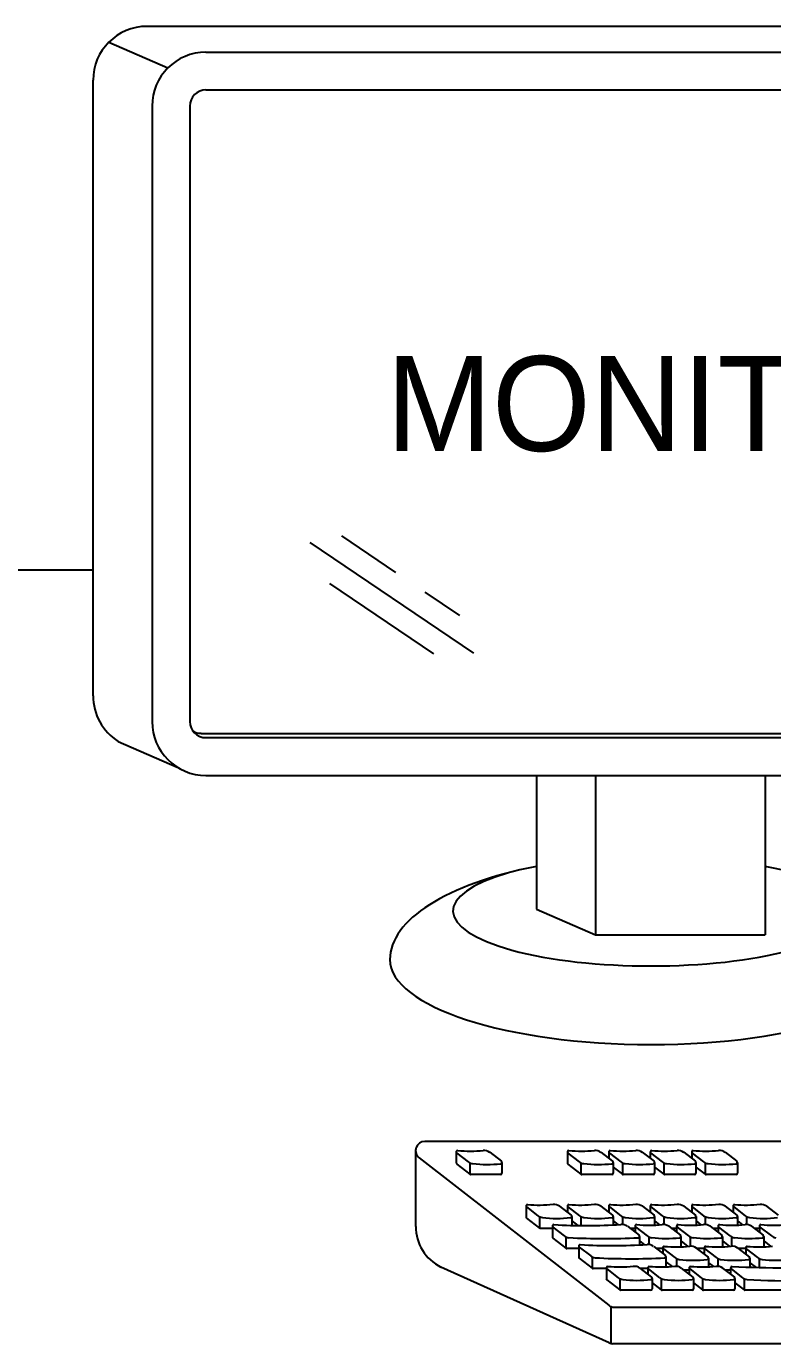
# Model space of a CAD drawing. Header units: millimetres. Extents: x 1282755 to 1285234, y -1758265 to -1757672.
# Drawn here: x 1283078.5 to 1283111.5, y -1757804.8 to -1757746.7 of the extents above; entities that cross this region are included whole.
import ezdxf
from ezdxf.enums import TextEntityAlignment as Align

# ---------------------------------------------------------------- set-up
doc = ezdxf.new("R2010")
doc.units = ezdxf.units.MM
doc.layers.add('EWire', color=7, linetype='Continuous')
doc.layers.add('MR', color=7, linetype='Continuous')
doc.styles.add('새굴림', font='NGULIM.TTF')

# ---------------------------------------------------------------- blocks, each defined once
blk = doc.blocks.new('CCMS SET(구성도)')
at = {"layer": 'MR', "linetype": 'Continuous'}
for p, q in [((261924.57, 267166.45), (261846.45, 267166.45)), ((261843.31, 267165.15), (261848.17, 267163.03)), ((261851.31, 267164.34), (261929.44, 267164.34)), ((261842, 267162.01), (261842, 267111.34)), ((261851.31, 267161.23), (261929.44, 267161.23)), ((261846.87, 267159.89), (261846.87, 267109.22)), ((261849.97, 267159.89), (261849.97, 267109.22)), ((261859.87, 267123.97), (261873.33, 267114.86)), ((261862.47, 267124.51), (261866.91, 267121.5)), ((261714.73, 267121.71), (261842, 267121.71)), ((261861.47, 267120.58), (261870.05, 267114.78)), ((261869.33, 267119.87), (261872.19, 267117.94)), ((261850.9, 267108.24), (261929.03, 267108.24)), ((261851.31, 267107.89), (261929.44, 267107.89)), ((261844.08, 267107.58), (261848.94, 267105.47)), ((261851.31, 267104.78), (261929.44, 267104.78)), ((261878.52, 267104.78), (261878.52, 267093.78)), ((261883.38, 267104.78), (261883.38, 267091.67)), ((261897.36, 267104.78), (261897.36, 267091.67)), ((261878.52, 267093.78), (261883.38, 267091.67)), ((261883.38, 267091.67), (261897.36, 267091.67)), ((261955.77, 267074.64), (261869.32, 267074.64)), ((261868.58, 267067.65), (261868.58, 267073.9)), ((261868.87, 267073.31), (261884.48, 267061.16)), ((261871.92, 267073.78), (261871.92, 267072.87)), ((261871.96, 267073.69), (261872.9, 267072.97)), ((261874.68, 267073.75), (261875.64, 267073.01)), ((261881.07, 267073.78), (261881.07, 267072.87)), ((261881.12, 267073.69), (261882.05, 267072.97)), ((261883.83, 267073.75), (261884.79, 267073.01)), ((261884.48, 267073.78), (261884.48, 267073.25)), ((261884.53, 267073.69), (261885.47, 267072.97)), ((261887.24, 267073.75), (261888.21, 267073.01)), ((261887.89, 267073.78), (261887.89, 267073.25)), ((261887.94, 267073.69), (261888.88, 267072.97)), ((261890.65, 267073.75), (261891.62, 267073.01)), ((261891.31, 267073.78), (261891.31, 267073.25)), ((261891.35, 267073.69), (261892.29, 267072.97)), ((261894.07, 267073.75), (261895.03, 267073.01)), ((261871.96, 267072.78), (261873.03, 267071.96)), ((261873.06, 267071.94), (261873.06, 267072.87)), ((261875.57, 267071.93), (261873.1, 267071.93)), ((261875.68, 267072.91), (261875.68, 267072.04)), ((261881.12, 267072.78), (261882.18, 267071.96)), ((261882.21, 267071.94), (261882.21, 267072.87)), ((261884.73, 267071.93), (261882.25, 267071.93)), ((261884.84, 267072.91), (261884.84, 267072.04)), ((261884.84, 267072.54), (261885.6, 267071.96)), ((261885.63, 267071.94), (261885.63, 267072.87)), ((261888.14, 267071.93), (261885.66, 267071.93)), ((261888.25, 267072.91), (261888.25, 267072.04)), ((261888.25, 267072.54), (261889.01, 267071.96)), ((261889.04, 267071.94), (261889.04, 267072.87)), ((261891.55, 267071.93), (261889.07, 267071.93)), ((261891.66, 267072.91), (261891.66, 267072.04)), ((261891.66, 267072.54), (261892.42, 267071.96)), ((261892.45, 267071.94), (261892.45, 267072.87)), ((261894.96, 267071.93), (261892.49, 267071.93)), ((261895.07, 267072.91), (261895.07, 267072.04)), ((261877.67, 267069.34), (261877.67, 267068.43)), ((261877.71, 267069.25), (261878.65, 267068.53)), ((261880.43, 267069.31), (261881.39, 267068.57)), ((261881.08, 267069.34), (261881.08, 267068.81)), ((261881.12, 267069.25), (261882.06, 267068.53)), ((261883.84, 267069.31), (261884.8, 267068.57)), ((261884.49, 267069.34), (261884.49, 267068.81)), ((261884.53, 267069.25), (261885.47, 267068.53)), ((261887.25, 267069.31), (261888.21, 267068.57)), ((261887.9, 267069.34), (261887.9, 267068.81)), ((261887.94, 267069.25), (261888.88, 267068.53)), ((261890.66, 267069.31), (261891.62, 267068.57)), ((261891.31, 267069.34), (261891.31, 267068.81)), ((261891.35, 267069.25), (261892.29, 267068.53)), ((261894.07, 267069.31), (261895.03, 267068.57)), ((261894.72, 267069.34), (261894.72, 267068.81)), ((261894.77, 267069.25), (261895.7, 267068.53)), ((261897.48, 267069.31), (261898.44, 267068.57)), ((261877.71, 267068.34), (261878.78, 267067.52)), ((261878.81, 267067.5), (261878.81, 267068.43)), ((261879.84, 267067.69), (261879.84, 267066.78)), ((261879.88, 267067.6), (261880.82, 267066.87)), ((261881.43, 267068.47), (261881.43, 267067.74)), ((261881.43, 267068.1), (261881.92, 267067.73)), ((261882.22, 267067.72), (261882.22, 267068.43)), ((261884.84, 267068.47), (261884.84, 267067.76)), ((261884.84, 267068.1), (261885.24, 267067.8)), ((261885.63, 267067.81), (261885.63, 267068.43)), ((261886.01, 267067.66), (261886.97, 267066.92)), ((261886.66, 267067.69), (261886.66, 267067.16)), ((261886.7, 267067.6), (261887.64, 267066.87)), ((261888.25, 267068.47), (261888.25, 267067.76)), ((261888.25, 267068.1), (261888.66, 267067.79)), ((261889.04, 267067.81), (261889.04, 267068.43)), ((261889.42, 267067.66), (261890.38, 267066.92)), ((261890.07, 267067.69), (261890.07, 267067.16)), ((261890.11, 267067.6), (261891.05, 267066.87)), ((261891.67, 267068.47), (261891.67, 267067.76)), ((261891.67, 267068.1), (261892.07, 267067.79)), ((261892.45, 267067.81), (261892.45, 267068.43)), ((261892.83, 267067.66), (261893.79, 267066.92)), ((261893.48, 267067.69), (261893.48, 267067.16)), ((261893.52, 267067.6), (261894.46, 267066.87)), ((261895.08, 267068.47), (261895.08, 267067.76)), ((261895.08, 267068.1), (261895.48, 267067.79)), ((261895.86, 267067.81), (261895.86, 267068.43)), ((261896.24, 267067.66), (261897.2, 267066.92)), ((261896.89, 267067.69), (261896.89, 267067.16)), ((261896.93, 267067.6), (261897.87, 267066.87)), ((261879.84, 267067.49), (261878.85, 267067.49)), ((261879.88, 267066.69), (261880.95, 267065.86)), ((261880.98, 267065.85), (261880.98, 267066.78)), ((261886.66, 267067.49), (261886.22, 267067.49)), ((261887.01, 267066.82), (261887.01, 267066.12)), ((261887.8, 267066.16), (261887.8, 267066.78)), ((261890.07, 267067.49), (261889.63, 267067.49)), ((261890.42, 267066.82), (261890.42, 267065.96)), ((261891.21, 267066.02), (261891.21, 267066.78)), ((261893.48, 267067.49), (261893.04, 267067.49)), ((261893.84, 267066.82), (261893.84, 267065.96)), ((261894.62, 267066.02), (261894.62, 267066.78)), ((261896.89, 267067.49), (261896.45, 267067.49)), ((261897.25, 267066.82), (261897.25, 267065.96)), ((261882.01, 267065.84), (261881.02, 267065.84)), ((261882.01, 267066.03), (261882.01, 267065.12)), ((261882.05, 267065.94), (261882.99, 267065.22)), ((261887.01, 267066.45), (261887.41, 267066.14)), ((261888.18, 267066), (261889.14, 267065.26)), ((261888.93, 267065.84), (261888.39, 267065.84)), ((261888.93, 267065.89), (261888.93, 267065.42)), ((261888.98, 267065.81), (261889.92, 267065.08)), ((261890.42, 267066.45), (261891, 267066)), ((261891.69, 267065.87), (261892.66, 267065.12)), ((261892.34, 267065.84), (261891.73, 267065.84)), ((261892.34, 267065.89), (261892.34, 267065.36)), ((261892.39, 267065.81), (261893.33, 267065.08)), ((261893.84, 267066.45), (261894.41, 267066)), ((261895.1, 267065.87), (261896.07, 267065.12)), ((261895.76, 267065.84), (261895.14, 267065.84)), ((261895.76, 267065.89), (261895.76, 267065.36)), ((261895.8, 267065.81), (261896.74, 267065.08)), ((261897.25, 267066.45), (261897.82, 267066)), ((261870.65, 267064.31), (261884.52, 267058.08)), ((261882.05, 267065.03), (261883.12, 267064.21)), ((261883.15, 267064.19), (261883.15, 267065.13)), ((261889.18, 267065.16), (261889.18, 267064.31)), ((261889.18, 267064.74), (261889.69, 267064.34)), ((261890.08, 267064.36), (261890.08, 267064.99)), ((261892.7, 267065.03), (261892.7, 267064.31)), ((261892.7, 267064.66), (261893.11, 267064.34)), ((261893.49, 267064.36), (261893.49, 267064.99)), ((261896.11, 267065.03), (261896.11, 267064.29)), ((261896.11, 267064.66), (261896.61, 267064.27)), ((261896.9, 267064.26), (261896.9, 267064.99)), ((261884.28, 267064.19), (261883.19, 267064.19)), ((261884.28, 267064.24), (261884.28, 267063.33)), ((261884.32, 267064.15), (261885.26, 267063.43)), ((261884.32, 267063.24), (261885.39, 267062.42)), ((261885.42, 267062.4), (261885.42, 267063.33)), ((261887.04, 267064.21), (261888, 267063.47)), ((261887.69, 267064.19), (261887.08, 267064.19)), ((261887.69, 267064.24), (261887.69, 267063.71)), ((261887.73, 267064.15), (261888.67, 267063.43)), ((261888.05, 267063.37), (261888.05, 267062.51)), ((261888.83, 267062.4), (261888.83, 267063.33)), ((261890.45, 267064.21), (261891.41, 267063.47)), ((261891.1, 267064.05), (261890.67, 267064.05)), ((261891.1, 267064.24), (261891.1, 267063.71)), ((261891.15, 267064.15), (261892.09, 267063.43)), ((261891.46, 267063.37), (261891.46, 267062.51)), ((261892.24, 267062.4), (261892.24, 267063.33)), ((261893.86, 267064.21), (261894.83, 267063.47)), ((261894.51, 267064.05), (261894.08, 267064.05)), ((261894.51, 267064.24), (261894.51, 267063.71)), ((261894.56, 267064.15), (261895.5, 267063.43)), ((261894.87, 267063.37), (261894.87, 267062.51)), ((261895.66, 267062.4), (261895.66, 267063.33)), ((261887.93, 267062.39), (261885.46, 267062.39)), ((261888.05, 267063), (261888.8, 267062.42)), ((261891.35, 267062.39), (261888.87, 267062.39)), ((261891.46, 267063), (261892.21, 267062.42)), ((261894.76, 267062.39), (261892.28, 267062.39)), ((261894.87, 267063), (261895.63, 267062.42)), ((261904.99, 267062.39), (261895.69, 267062.39)), ((261884.68, 267058.02), (261884.69, 267061.04)), ((261884.92, 267061), (261973.62, 267061)), ((261884.85, 267058), (261973.56, 267058))]:
    blk.add_line(p, q, dxfattribs=at)
for centre, radius, start, end in [((261846.45, 267162.01), 4.44, 90, 180), ((261851.31, 267159.89), 4.44, 90, 180), ((261851.31, 267159.89), 1.33, 90, 180), ((261846.45, 267111.34), 4.44, 180, 237.7529), ((261851.31, 267109.22), 4.44, 180, 270), ((261851.31, 267109.22), 1.33, 180, 270), ((261850.9, 267109.58), 1.33, 240.6135, 270), ((261869.32, 267073.9), 0.745, 90, 232.3289), ((261872.03, 267073.78), 0.112, 84.2774, 232.3289), ((261873.04, 267083.84), 9.99, 264.2774, 276.3364), ((261873.36, 267073.56), 0.745, 232.3289, 263.1623), ((261874.22, 267073.16), 0.745, 52.3289, 96.3364), ((261875.57, 267072.92), 0.112, 276.4784, 52.3289), ((261881.18, 267073.78), 0.112, 84.2774, 232.3289), ((261882.19, 267083.84), 9.99, 264.2774, 276.3364), ((261882.51, 267073.56), 0.745, 232.3289, 263.1623), ((261883.38, 267073.16), 0.745, 52.3289, 96.3364), ((261884.59, 267073.78), 0.112, 84.2774, 232.3289), ((261885.6, 267083.84), 9.99, 264.2774, 276.3364), ((261884.73, 267072.92), 0.112, 276.4784, 52.3289), ((261885.92, 267073.56), 0.745, 232.3289, 263.1623), ((261886.79, 267073.16), 0.745, 52.3289, 96.3364), ((261888.01, 267073.78), 0.112, 84.2774, 232.3289), ((261889.01, 267083.84), 9.99, 264.2774, 276.3364), ((261888.14, 267072.92), 0.112, 276.4784, 52.3289), ((261889.33, 267073.56), 0.745, 232.3289, 263.1623), ((261890.2, 267073.16), 0.745, 52.3289, 96.3364), ((261891.42, 267073.78), 0.112, 84.2774, 232.3289), ((261892.42, 267083.84), 9.99, 264.2774, 276.3364), ((261891.55, 267072.92), 0.112, 276.4784, 52.3289), ((261892.74, 267073.56), 0.745, 232.3289, 263.1623), ((261893.61, 267073.16), 0.745, 52.3289, 96.3364), ((261894.96, 267072.92), 0.112, 276.4784, 52.3289), ((261872.03, 267072.87), 0.112, 180, 232.3289), ((261873.1, 267072.04), 0.112, 232.3289, 270), ((261874.46, 267082.74), 9.99, 263.1623, 276.4784), ((261875.57, 267072.04), 0.112, 270, 0), ((261881.18, 267072.87), 0.112, 180, 232.3289), ((261882.25, 267072.04), 0.112, 232.3289, 270), ((261883.61, 267082.74), 9.99, 263.1623, 276.4784), ((261884.73, 267072.04), 0.112, 270, 0), ((261885.66, 267072.04), 0.112, 232.3289, 270), ((261887.02, 267082.74), 9.99, 263.1623, 276.4784), ((261888.14, 267072.04), 0.112, 270, 0), ((261889.07, 267072.04), 0.112, 232.3289, 270), ((261890.43, 267082.74), 9.99, 263.1623, 276.4784), ((261891.55, 267072.04), 0.112, 270, 0), ((261892.49, 267072.04), 0.112, 232.3289, 270), ((261893.85, 267082.74), 9.99, 263.1623, 276.4784), ((261894.96, 267072.04), 0.112, 270, 0), ((261877.78, 267069.34), 0.112, 84.2774, 232.3289), ((261878.79, 267079.4), 9.99, 264.2774, 276.3364), ((261879.97, 267068.72), 0.745, 52.3289, 96.3364), ((261881.19, 267069.34), 0.112, 84.2774, 232.3289), ((261882.2, 267079.4), 9.99, 264.2774, 276.3364), ((261883.38, 267068.72), 0.745, 52.3289, 96.3364), ((261884.6, 267069.34), 0.112, 84.2774, 232.3289), ((261885.61, 267079.4), 9.99, 264.2774, 276.3364), ((261886.79, 267068.72), 0.745, 52.3289, 96.3364), ((261888.01, 267069.34), 0.112, 84.2774, 232.3289), ((261889.02, 267079.4), 9.99, 264.2774, 276.3364), ((261890.2, 267068.72), 0.745, 52.3289, 96.3364), ((261891.42, 267069.34), 0.112, 84.2774, 232.3289), ((261892.43, 267079.4), 9.99, 264.2774, 276.3364), ((261893.62, 267068.72), 0.745, 52.3289, 96.3364), ((261894.83, 267069.34), 0.112, 84.2774, 232.3289), ((261895.84, 267079.4), 9.99, 264.2774, 276.3364), ((261897.03, 267068.72), 0.745, 52.3289, 96.3364), ((261872.31, 267067.65), 3.73, 180, 243.7008), ((261877.78, 267068.43), 0.112, 180, 232.3289), ((261879.1, 267069.12), 0.745, 232.3289, 263.1623), ((261880.21, 267078.3), 9.99, 263.1623, 276.4784), ((261879.95, 267067.69), 0.112, 84.2774, 232.3289), ((261882.62, 267112.98), 45.26, 266.6267, 273.6071), ((261881.32, 267068.48), 0.112, 276.4784, 52.3289), ((261882.52, 267069.12), 0.745, 232.3289, 263.1623), ((261883.62, 267078.3), 9.99, 263.1623, 276.4784), ((261884.73, 267068.48), 0.112, 276.4784, 52.3289), ((261885.93, 267069.12), 0.745, 232.3289, 263.1623), ((261885.55, 267067.07), 0.745, 52.3289, 96.3364), ((261887.03, 267078.3), 9.99, 263.1623, 276.4784), ((261886.77, 267067.69), 0.112, 84.2774, 232.3289), ((261887.78, 267077.74), 9.99, 264.2774, 276.3364), ((261888.14, 267068.48), 0.112, 276.4784, 52.3289), ((261889.34, 267069.12), 0.745, 232.3289, 263.1623), ((261888.96, 267067.07), 0.745, 52.3289, 96.3364), ((261890.44, 267078.3), 9.99, 263.1623, 276.4784), ((261890.18, 267067.69), 0.112, 84.2774, 232.3289), ((261891.19, 267077.74), 9.99, 264.2774, 276.3364), ((261891.55, 267068.48), 0.112, 276.4784, 52.3289), ((261892.75, 267069.12), 0.745, 232.3289, 263.1623), ((261892.37, 267067.07), 0.745, 52.3289, 96.3364), ((261893.85, 267078.3), 9.99, 263.1623, 276.4784), ((261893.59, 267067.69), 0.112, 84.2774, 232.3289), ((261894.6, 267077.74), 9.99, 264.2774, 276.3364), ((261894.97, 267068.48), 0.112, 276.4784, 52.3289), ((261896.16, 267069.12), 0.745, 232.3289, 263.1623), ((261895.79, 267067.07), 0.745, 52.3289, 96.3364), ((261897.26, 267078.3), 9.99, 263.1623, 276.4784), ((261897, 267067.69), 0.112, 84.2774, 232.3289), ((261898.01, 267077.74), 9.99, 264.2774, 276.3364), ((261878.85, 267067.61), 0.112, 232.3289, 270), ((261879.95, 267066.78), 0.112, 180, 232.3289), ((261881.27, 267067.46), 0.745, 232.3289, 263.1623), ((261884.12, 267121.43), 54.78, 266.93, 272.9246), ((261886.9, 267066.83), 0.112, 276.4784, 52.3289), ((261888.1, 267067.46), 0.745, 232.3289, 263.1623), ((261889.2, 267076.65), 9.99, 263.1623, 276.4784), ((261890.31, 267066.83), 0.112, 276.4784, 52.3289), ((261891.51, 267067.46), 0.745, 232.3289, 263.1623), ((261892.61, 267076.65), 9.99, 263.1623, 276.4784), ((261893.72, 267066.83), 0.112, 276.4784, 52.3289), ((261894.92, 267067.46), 0.745, 232.3289, 263.1623), ((261896.02, 267076.65), 9.99, 263.1623, 276.4784), ((261897.13, 267066.83), 0.112, 276.4784, 52.3289), ((261898.33, 267067.46), 0.745, 232.3289, 263.1623), ((261881.02, 267065.95), 0.112, 232.3289, 270), ((261882.12, 267066.03), 0.112, 84.2774, 232.3289), ((261884.79, 267111.33), 45.26, 266.6267, 273.6071), ((261887.72, 267065.41), 0.745, 52.3289, 96.3364), ((261889.04, 267065.89), 0.112, 84.2774, 232.3289), ((261890.05, 267075.95), 9.99, 264.2774, 276.3364), ((261891.24, 267065.28), 0.745, 52.3289, 96.3364), ((261892.46, 267065.89), 0.112, 84.2774, 232.3289), ((261893.46, 267075.95), 9.99, 264.2774, 276.3364), ((261894.65, 267065.28), 0.745, 52.3289, 96.3364), ((261895.87, 267065.89), 0.112, 84.2774, 232.3289), ((261896.87, 267075.95), 9.99, 264.2774, 276.3364), ((261882.12, 267065.12), 0.112, 180, 232.3289), ((261883.44, 267065.81), 0.745, 232.3289, 263.1623), ((261886.29, 267119.77), 54.78, 266.93, 272.9246), ((261884.39, 267064.24), 0.112, 84.2774, 232.3289), ((261885.4, 267074.3), 9.99, 264.2774, 276.3364), ((261886.59, 267063.62), 0.745, 52.3289, 96.3364), ((261887.8, 267064.24), 0.112, 84.2774, 232.3289), ((261888.81, 267074.3), 9.99, 264.2774, 276.3364), ((261889.07, 267065.17), 0.112, 276.4784, 52.3289), ((261890, 267063.62), 0.745, 52.3289, 96.3364), ((261890.37, 267065.67), 0.745, 232.3289, 263.1623), ((261891.47, 267074.85), 9.99, 263.1623, 276.4784), ((261891.21, 267064.24), 0.112, 84.2774, 232.3289), ((261892.22, 267074.3), 9.99, 264.2774, 276.3364), ((261892.59, 267065.03), 0.112, 276.4784, 52.3289), ((261893.78, 267065.67), 0.745, 232.3289, 263.1623), ((261893.41, 267063.62), 0.745, 52.3289, 96.3364), ((261894.88, 267074.85), 9.99, 263.1623, 276.4784), ((261894.63, 267064.24), 0.112, 84.2774, 232.3289), ((261899, 267145.39), 81.15, 266.921, 273.2234), ((261896, 267065.03), 0.112, 276.4784, 52.3289), ((261897.19, 267065.67), 0.745, 232.3289, 263.1623), ((261898.29, 267074.85), 9.99, 263.1623, 276.4784), ((261883.19, 267064.3), 0.112, 232.3289, 270), ((261884.39, 267063.33), 0.112, 180, 232.3289), ((261885.72, 267064.02), 0.745, 232.3289, 263.1623), ((261886.82, 267073.2), 9.99, 263.1623, 276.4784), ((261887.94, 267063.38), 0.112, 276.4784, 52.3289), ((261889.13, 267064.02), 0.745, 232.3289, 263.1623), ((261890.23, 267073.2), 9.99, 263.1623, 276.4784), ((261891.35, 267063.38), 0.112, 276.4784, 52.3289), ((261892.54, 267064.02), 0.745, 232.3289, 263.1623), ((261893.64, 267073.2), 9.99, 263.1623, 276.4784), ((261894.76, 267063.38), 0.112, 276.4784, 52.3289), ((261895.95, 267064.02), 0.745, 232.3289, 263.1623), ((261900.51, 267155.14), 91.98, 267.1065, 272.8023), ((261885.46, 267062.51), 0.112, 232.3289, 270), ((261887.93, 267062.51), 0.112, 270, 0), ((261888.87, 267062.51), 0.112, 232.3289, 270), ((261891.35, 267062.51), 0.112, 270, 0), ((261892.28, 267062.51), 0.112, 232.3289, 270), ((261894.76, 267062.51), 0.112, 270, 0), ((261895.69, 267062.51), 0.112, 232.3289, 270), ((261884.93, 267061.75), 0.745, 232.3289, 270), ((261884.85, 267058.74), 0.745, 243.7008, 270)]:
    blk.add_arc(centre, radius, start, end, dxfattribs=at)
for centre, major_axis, ratio, start_param, end_param in [((261887.96, 267089.62), (-21.5, 0), 0.39697, -1.116279, 0), ((261887.96, 267089.62), (21.5, 0), 0.39697, 0, 1.118119), ((261887.96, 267093.62), (16.31, 0), 0.277659, 2.374399, 7.050379), ((261887.96, 267089.62), (21.5, 0), 0.325553, 3.141593, 6.283185)]:
    blk.add_ellipse(centre, major_axis=major_axis, ratio=ratio, start_param=start_param, end_param=end_param, dxfattribs=at)
at = {"layer": 'MR', "color": 6, "linetype": 'Continuous', "style": '새굴림'}
blk.add_text('MONITOR', height=7.812, dxfattribs=at).set_placement((261890.83, 267135.4), align=Align.MIDDLE)

msp = doc.modelspace()

# ---------------------------------------------------------------- block references
at = {"layer": 'EWire', "xscale": 0.5357389644200632, "yscale": 0.5357389644200632, "zscale": 0.5357389644200632}
msp.add_blockref('CCMS SET(구성도)', (1142802.503, -1900878.221), dxfattribs=at)

doc.saveas('drawing.dxf')
